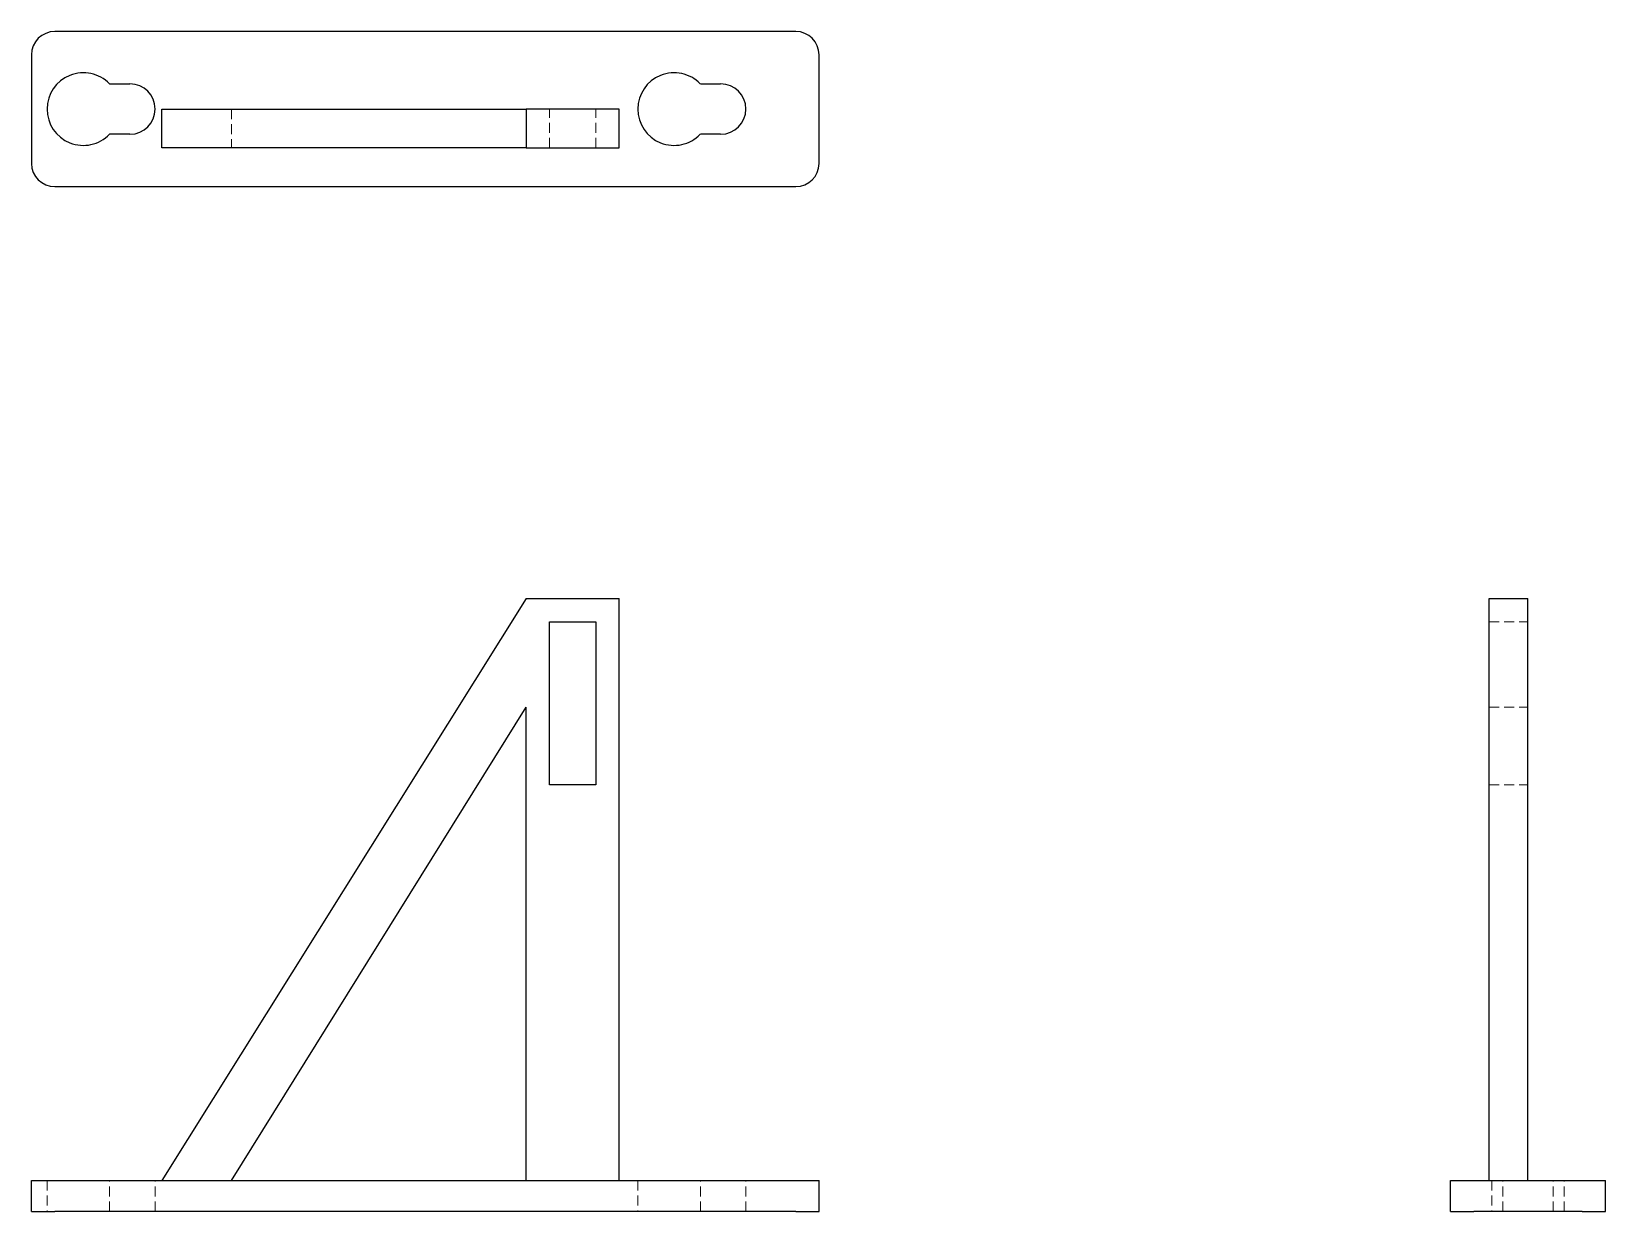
# Model space of a CAD drawing. Header units: millimetres. Extents: x 33 to 233, y 18 to 168.
import ezdxf

# ---------------------------------------------------------------- set-up
doc = ezdxf.new("R2010")
doc.units = ezdxf.units.MM
doc.linetypes.add('HIDDEN', pattern=[1.905, 1.27, -0.635])

msp = doc.modelspace()

# ---------------------------------------------------------------- linework, layer by layer
at = {"color": 7, "linetype": 'Continuous', "lineweight": 25}
for p, q in [((130.05, 167.84), (35.95, 167.84)), ((33, 164.89), (33, 151.11)), ((133, 151.11), (133, 164.89)), ((42.92, 161.2), (45.5, 161.2)), ((117.92, 161.2), (120.5, 161.2)), ((49.54, 153.08), (49.54, 158)), ((49.54, 158), (95.8, 158)), ((95.8, 158), (95.8, 153.08)), ((107.61, 158), (95.8, 158)), ((107.61, 153.08), (107.61, 158)), ((45.5, 154.8), (42.92, 154.8)), ((120.5, 154.8), (117.92, 154.8)), ((95.8, 153.08), (49.54, 153.08)), ((95.8, 153.08), (107.61, 153.08)), ((35.95, 148.16), (130.05, 148.16)), ((95.8, 95.88), (49.54, 22.06)), ((95.8, 95.88), (107.61, 95.88)), ((107.61, 22.06), (107.61, 95.88)), ((218.08, 22.06), (218.08, 95.88)), ((218.08, 95.88), (223, 95.88)), ((223, 22.06), (223, 95.88)), ((98.75, 92.93), (104.65, 92.93)), ((98.75, 72.26), (98.75, 92.93)), ((104.65, 92.93), (104.65, 72.26)), ((58.39, 22.06), (95.8, 82.1)), ((95.8, 22.06), (95.8, 82.1)), ((104.65, 72.26), (98.75, 72.26)), ((33, 18.12), (33, 22.06)), ((33, 22.06), (35.95, 22.06)), ((35.95, 22.06), (130.05, 22.06)), ((130.05, 22.06), (133, 22.06)), ((133, 18.12), (133, 22.06)), ((213.16, 18.12), (213.16, 22.06)), ((213.16, 22.06), (216.11, 22.06)), ((216.11, 22.06), (229.89, 22.06)), ((229.89, 22.06), (232.84, 22.06)), ((232.84, 18.12), (232.84, 22.06)), ((33, 18.12), (35.95, 18.12)), ((130.05, 18.12), (35.95, 18.12)), ((130.05, 18.12), (133, 18.12)), ((213.16, 18.12), (216.11, 18.12)), ((229.89, 18.12), (216.11, 18.12)), ((229.89, 18.12), (232.84, 18.12))]:
    msp.add_line(p, q, dxfattribs=at)
at = {"color": 7, "linetype": 'HIDDEN', "lineweight": 18}
for p, q in [((58.39, 158), (58.39, 153.08)), ((98.75, 153.08), (98.75, 158)), ((104.65, 153.08), (104.65, 158)), ((218.08, 92.93), (223, 92.93)), ((218.08, 82.1), (223, 82.1)), ((218.08, 72.26), (223, 72.26)), ((34.98, 22.06), (34.98, 18.12)), ((42.92, 18.12), (42.92, 22.06)), ((48.7, 18.12), (48.7, 22.06)), ((109.98, 22.06), (109.98, 18.12)), ((117.92, 18.12), (117.92, 22.06)), ((123.7, 18.12), (123.7, 22.06)), ((218.39, 22.06), (218.39, 18.12)), ((219.8, 18.12), (219.8, 22.06)), ((226.2, 18.12), (226.2, 22.06)), ((227.61, 18.12), (227.61, 22.06))]:
    msp.add_line(p, q, dxfattribs=at)
at = {"color": 7, "linetype": 'Continuous', "lineweight": 25}
for centre, radius, start, end in [((35.95, 164.89), 2.95, 90, 180), ((130.05, 164.89), 2.95, 0, 90), ((39.59, 158), 4.61, 43.8946, 316.1054), ((114.59, 158), 4.61, 43.8946, 316.1054), ((45.5, 158), 3.2, 270, 90), ((120.5, 158), 3.2, 270, 90), ((35.95, 151.11), 2.95, 180, 270), ((130.05, 151.11), 2.95, 270, 0)]:
    msp.add_arc(centre, radius, start, end, dxfattribs=at)

doc.saveas('drawing.dxf')
